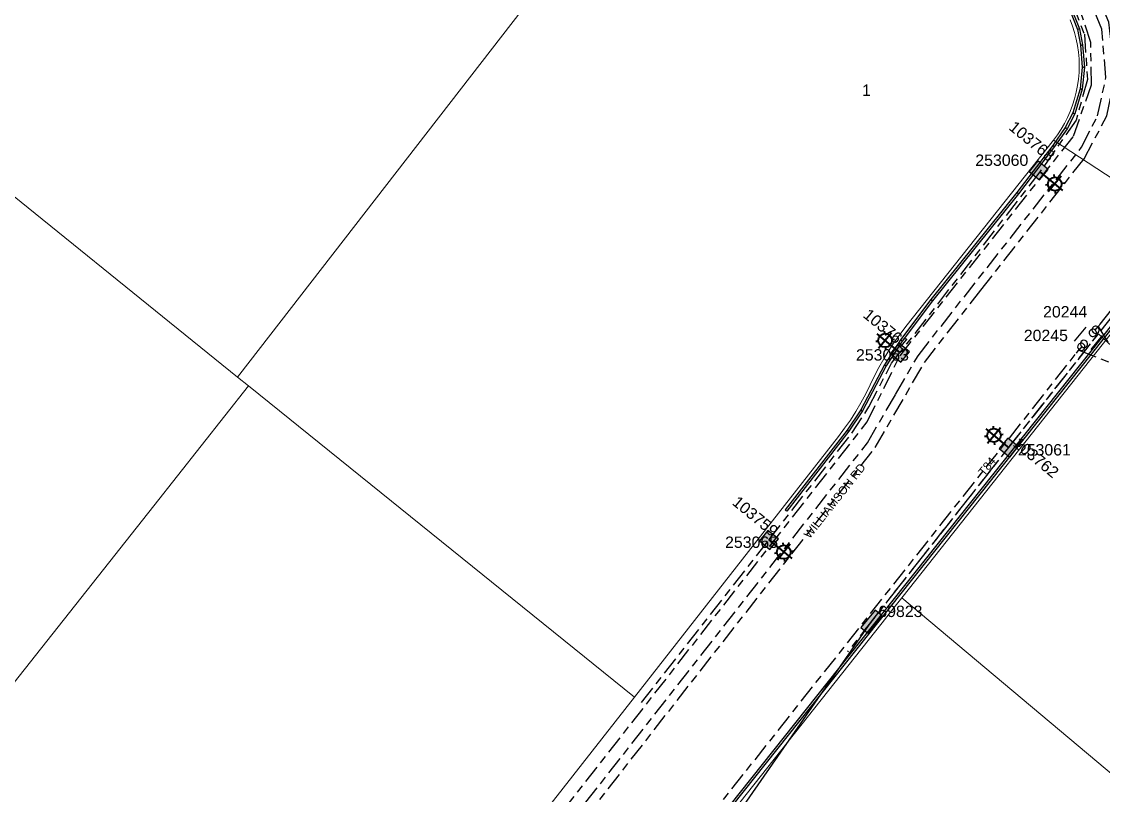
# Model space of a CAD drawing. Header units: metres. Extents: x 300847 to 302995, y 6235779 to 6237713.
# Drawn here: x 301852.1 to 302090, y 6236604.2 to 6236774.4 of the extents above; entities that cross this region are included whole.
import ezdxf
from ezdxf.enums import TextEntityAlignment as Align

# ---------------------------------------------------------------- set-up
doc = ezdxf.new("R2010")
doc.units = ezdxf.units.M
doc.linetypes.add('Cable Exist UG', pattern=[8.2, 4, -1.2, 1.8, -1.2])
doc.layers.get('0').update_dxf_attribs({"color": 6})
doc.layers.add('Cadastre Land Parcels_SP_EXT', color=9, linetype='Continuous', lineweight=5)
doc.layers.add('Cadastre Roads_SP_EXT', color=9, linetype='Continuous', lineweight=5)
for name, color, linetype in [('Equip_HV_EXT', 7, 'Continuous'), ('Equip_SP_SL_EXT', 7, 'Continuous'), ('Mains_HV_EXT', 7, 'Continuous'), ('Mains_LV_EXT', 7, 'Continuous'), ('Mains_SL_EXT', 7, 'Continuous'), ('Services_SP_EXT', 7, 'Continuous'), ('SupportsUG_SP_LV_EXT', 7, 'Continuous'), ('SupportsUG_SP_LV_SL_EXT', 7, 'Continuous'), ('UG_Details_SP_MISC', 7, 'Continuous')]:
    doc.layers.add(name, color=color, linetype=linetype)
doc.styles.add('COLUMN_LABEL', font='arial.ttf')
doc.styles.add('iecARIAL', font='arial.ttf', dxfattribs={"height": 2})
doc.styles.add('POLE_LABEL', font='arial.ttf')
doc.styles.get("Standard").update_dxf_attribs({"font": 'arial.ttf'})
doc.styles.add('SWITCH_LABEL', font='arial.ttf', dxfattribs={"height": 2.5})

# ---------------------------------------------------------------- blocks, each defined once
blk = doc.blocks.new('COLUMN_EXT')
blk.add_hatch(color=256).paths.add_polyline_path([(-1.49, 1.48), (-1.49, -1.49), (1.48, -1.49), (1.48, 1.48)])
blk.add_lwpolyline([(-1.49, -1.49), (1.48, -1.49), (1.48, 1.48), (-1.49, 1.48)], close=True)
for tag, height, style, flags, p in [('ASSET_NUM', 2.5, 'COLUMN_LABEL', 8, (2, 2)), ('STRUCTURE_PLANT_NUMBER', 0.2, 'POLE_LABEL', 9, (1.81, 0.03)), ('STREET_CODE', 0.2, 'COLUMN_LABEL', 9, (1.81, -0.2))]:
    blk.add_attdef(tag, text='', height=height, dxfattribs=dict(style=style, flags=flags)).set_placement(p, align=Align.MIDDLE_LEFT)
at = {"flags": 1}
blk.add_attdef('Z', (1.81, -2.35), '', height=0.2, dxfattribs=at)
at = {"flags": 9}
for tag, p in [('COLUMN_TYPE', (1.81, -0.4)), ('OWNED_BY', (1.81, -0.6)), ('STATE', (1.81, -0.8)), ('USAGE', (1.81, -1)), ('STREETNAME', (1.81, -1.6)), ('SUBURB', (1.81, -1.8)), ('LEGEND', (1.81, -1.2)), ('LOCATION', (1.81, -1.4)), ('NOTES', (1.81, -2))]:
    blk.add_attdef(tag, text='', height=0.2, dxfattribs=at).set_placement(p, align=Align.MIDDLE_LEFT)
blk = doc.blocks.new('PILLAR_EXT')
blk.add_hatch(color=256).paths.add_polyline_path([(-2.475, 0.99), (-2.475, -0.99), (2.475, -0.99), (2.475, 0.99)])
blk.add_lwpolyline([(-2.475, -0.99), (2.475, -0.99), (2.475, 0.99), (-2.475, 0.99)], close=True)
at = {"style": 'iecARIAL', "flags": 8}
blk.add_attdef('ASSET_NUM', (1.5, 3.5), '', height=2.5, dxfattribs=at)
for tag, p, flags in [('OWNED_BY', (0, -0.2), 9), ('STATE', (0, -0.4), 9), ('SUPPORT_TYPE', (0, -0.6), 9), ('STREETNAME', (0, -1.8), 9), ('SUBURB', (0, -2), 1), ('USAGE', (0, -0.8), 9), ('LEGEND', (0, -1), 9), ('LOCATION', (0, -1.2), 9), ('NOTES', (0, -1.4), 9), ('PARENT', (0, -1.6), 9)]:
    blk.add_attdef(tag, p, '', height=0.2, dxfattribs=dict(flags=flags))
blk = doc.blocks.new('SL_LANTERN_EXT')
at = {"lineweight": 40}
for p, q in [((-1.46, 5.68), (-1.06, 5.28)), ((0, 1.97), (0, 6.47)), ((1.46, 5.68), (1.06, 5.28)), ((-2.25, 4.22), (2.25, 4.22)), ((-1.46, 2.76), (-1.06, 3.16)), ((0, 0), (0, 2.72)), ((1.46, 2.76), (1.06, 3.16))]:
    blk.add_line(p, q, dxfattribs=at)
blk.add_circle((0, 4.22), 1.5, dxfattribs=at)
at = {"style": 'iecARIAL', "flags": 8}
blk.add_attdef('ASSET_NUM', (1.5, 1.5), '', height=2.5, dxfattribs=at)
for tag, p, height, flags in [('OPERATING_VOLTAGE', (0.98, -1.65), 0.2, 9), ('ORIENTATION', (0.98, -1.85), 0.2, 9), ('OWNED_BY', (0.98, -2.05), 0.2, 9), ('STATE', (0.98, -2.25), 0.2, 9), ('CONSTRUCTED_VOLTAGE', (0.98, -0.65), 0.2, 9), ('CONTROL_TYPE', (0.98, -0.85), 0.2, 9), ('LANTERN_PURPOSE', (0.98, -1.05), 0.2, 9), ('LANTERN_TYPE', (0.98, -1.25), 0.2, 9), ('NO_PHASES', (0.98, -1.45), 0.2, 9), ('USAGE', (0.98, -2.45), 0.2, 9), ('LNUMBER', (2.18, -3.25), 2.5, 8), ('CEXIST', (0.98, -2.65), 0.2, 9), ('CNEW', (0.98, -2.85), 0.2, 9), ('CNUMBER', (0.98, -3.05), 0.2, 9), ('CREMOVE', (0.98, -3.25), 0.2, 9), ('CREPLACE', (0.98, -3.45), 0.2, 9), ('LKINGHEIGHT', (0.98, -3.65), 0.2, 9), ('LBRACKET', (0.98, -3.85), 0.2, 9), ('LBRACKETVOCAB', (0.98, -4.05), 0.2, 9), ('LCATEGORY', (0.98, -4.25), 0.2, 9), ('LCHARGE1', (0.98, -4.45), 0.2, 9), ('LCHARGE1PERCENT', (0.98, -4.65), 0.2, 9), ('LCHARGE2', (0.98, -4.85), 0.2, 9), ('LCHARGE2PERCENT', (0.98, -5.05), 0.2, 9), ('LCHARGE3', (0.98, -5.25), 0.2, 9), ('LCHARGE3PERCENT', (0.98, -5.45), 0.2, 9), ('LEXIST', (0.98, -5.65), 0.2, 9), ('LLAMP', (0.98, -5.85), 0.2, 9), ('LLAMPVOCAB', (0.98, -6.05), 0.2, 9), ('LMAST', (0.98, -6.25), 0.2, 9), ('LMASTVOCAB', (0.98, -6.45), 0.2, 9), ('LNEW', (0.98, -6.65), 0.2, 9), ('LANTNUMBER', (0.98, -6.85), 0.2, 9), ('LOUTREACH', (0.98, -7.25), 0.2, 9), ('STREETNAME', (0.98, -9.25), 0.2, 9), ('SUBURB', (0.98, -9.45), 0.2, 1), ('LOUTREACHVOCAB', (0.98, -7.45), 0.2, 9), ('LRATECODE', (0.98, -7.65), 0.2, 9), ('LREMOVE', (0.98, -7.85), 0.2, 9), ('LREPLACE', (0.98, -8.05), 0.2, 9), ('LTYPE', (0.98, -8.25), 0.2, 9), ('LTYPEVOCAB', (0.98, -8.45), 0.2, 9), ('LEGEND', (0.98, -8.65), 0.2, 9), ('LOCATION', (0.98, -8.85), 0.2, 9), ('NOTES', (0.98, -9.05), 0.2, 9)]:
    blk.add_attdef(tag, p, '', height=height, dxfattribs=dict(flags=flags))
blk = doc.blocks.new('SWG_HOLEC_SU_EXT')
blk.add_line((1.8, -2), (5.8, -2))
for points in [[(1, 0), (0, 0)], [(6.6, 0), (7.6, 0)]]:
    blk.add_lwpolyline(points)
for points in [[(1.8, -0.8, 1), (1.8, 0.8, 1)], [(5.8, -0.8, 1), (5.8, 0.8, 1)]]:
    blk.add_lwpolyline(points, format="xyb", close=True)
at = {"style": 'SWITCH_LABEL', "flags": 8}
blk.add_attdef('ASSET_NUM', text='', height=2.5, rotation=179.9544, dxfattribs=at).set_placement((-2.4, 0), align=Align.MIDDLE_LEFT)
at = {"flags": 1}
blk.add_attdef('Z', (0, 0), '', height=0.2, dxfattribs=at)
at = {"flags": 9}
for tag, p in [('ACTUAL_STATUS', (0, -0.4)), ('CONSTRUCTED_VOLTAGE', (0, -0.6)), ('OPERATING_VOLTAGE', (0, -1)), ('ORIENTATION', (0, -1.2)), ('OWNED_BY', (0, -1.4)), ('STATE', (0, -1.8)), ('SWITCH_TYPE', (0, -2)), ('NO_PHASES', (0, -0.8)), ('PARENT', (0, -1.6)), ('USAGE', (0, -2.2)), ('LOCATION', (0, -2.4)), ('STREETNAME', (0, -2.6)), ('SUBURB', (0, -2.8)), ('NOTES', (0, -3))]:
    blk.add_attdef(tag, text='', height=0.2, dxfattribs=at).set_placement(p, align=Align.MIDDLE_LEFT)
at = {"style": 'SWITCH_LABEL', "flags": 9}
blk.add_attdef('STREET_CODE', text='', height=0.2, dxfattribs=at).set_placement((0, -0.2), align=Align.MIDDLE_LEFT)

msp = doc.modelspace()

# ---------------------------------------------------------------- linework, layer by layer
at = {"layer": 'Cadastre Land Parcels_SP_EXT', "linetype": 'Continuous'}
for points in [[(302008.92, 6236837.4), (301985.54, 6236855.95), (301974.24, 6236864.68), (301962.62, 6236872.99), (301950.69, 6236880.85), (301938.48, 6236888.25), (301925.99, 6236895.19), (301913.25, 6236901.65), (301901.56, 6236907.06), (301889.69, 6236912.08), (301877.65, 6236916.69), (301865.47, 6236920.88), (301853.15, 6236924.66), (301840.71, 6236928.02), (301828.16, 6236930.95), (301815.52, 6236933.46), (301802.39, 6236935.95), (301788.31, 6236937.64), (301754.19, 6236940.75), (301702.56, 6236855.14), (301706.48, 6236851.98), (301836.9, 6236746.77), (301899.53, 6236696.17), (302008.92, 6236837.4)], [(301901.98, 6236694.24), (301899.53, 6236696.17), (301836.9, 6236746.77), (301725.78, 6236606.66), (301790.83, 6236553.72), (301881.13, 6236667.88), (301901.98, 6236694.24)], [(302194.65, 6236622.14), (302092.85, 6236707.16), (302045.67, 6236647.62), (302145.66, 6236563.72), (302194.65, 6236622.14)], [(301986.85, 6236625.76), (301901.98, 6236694.24), (301881.13, 6236667.88), (301790.83, 6236553.72), (301870.62, 6236488.84), (301880.49, 6236490.04), (301986.85, 6236625.76)]]:
    msp.add_lwpolyline(points, close=True, dxfattribs=at)
msp.add_lwpolyline([(302008.92, 6236837.4), (301899.53, 6236696.17), (301901.98, 6236694.24), (301986.85, 6236625.76), (302031.76, 6236683.15), (302033.1, 6236684.92), (302034.37, 6236686.74), (302035.57, 6236688.61), (302036.7, 6236690.53), (302037.75, 6236692.49), (302038.72, 6236694.48), (302039.66, 6236696.43), (302040.66, 6236698.33), (302041.72, 6236700.21), (302042.85, 6236702.04), (302044.04, 6236703.84), (302045.29, 6236705.6), (302046.6, 6236707.31), (302079.02, 6236748.28), (302079.9, 6236749.48), (302080.72, 6236750.71), (302081.46, 6236751.98), (302082.14, 6236753.29), (302082.73, 6236754.64), (302083.26, 6236756.02), (302083.7, 6236757.42), (302084.06, 6236758.85), (302084.35, 6236760.3), (302084.55, 6236761.75), (302084.67, 6236763.22), (302084.71, 6236764.7), (302084.67, 6236766.17), (302084.54, 6236767.64), (302084.33, 6236769.1), (302084.04, 6236770.54), (302083.67, 6236771.97), (302083.22, 6236773.37), (302082.7, 6236774.75)], dxfattribs=at)
at = {"layer": 'Cadastre Roads_SP_EXT', "linetype": 'Continuous'}
for points in [[(302092.39, 6236739.58), (302079.02, 6236748.28), (302046.6, 6236707.31), (302045.29, 6236705.6), (302044.04, 6236703.84), (302042.85, 6236702.04), (302041.72, 6236700.21), (302040.66, 6236698.33), (302039.66, 6236696.43), (302038.72, 6236694.48), (302037.75, 6236692.49), (302036.7, 6236690.53), (302035.57, 6236688.61), (302034.37, 6236686.74), (302033.1, 6236684.92), (302031.76, 6236683.15), (301986.85, 6236625.76), (301880.49, 6236490.04)], [(301943.22, 6236518.24), (302041.33, 6236642.14), (302043.92, 6236645.41), (302045.67, 6236647.62), (302092.85, 6236707.16)]]:
    msp.add_lwpolyline(points, dxfattribs=at)
at = {"layer": 'Mains_HV_EXT', "linetype": 'Cable Exist UG'}
for points in [[(302255.05, 6236915.86), (302223.79, 6236878.37), (302088.87, 6236707.31)], [(301920.42, 6236528.15), (301981.09, 6236605.64), (302039.85, 6236680.72), (302050.65, 6236699.38), (302063.09, 6236715.29), (302085.78, 6236744.22), (302090.79, 6236753.63), (302092.58, 6236762.3), (302091.24, 6236774.24), (302087.99, 6236782.02), (302080.83, 6236790.71), (302063.18, 6236804.67), (302025.01, 6236834.84), (301998.61, 6236855.73), (301987.93, 6236864.17), (301976.7, 6236872.76), (301964.66, 6236881.33), (301942.44, 6236895.26), (301931.68, 6236901.38), (301923.33, 6236905.97), (301904.58, 6236881.67)], [(301762.84, 6236079.83), (301644.14, 6236186.14), (301754.65, 6236325.33), (301862.96, 6236457.98), (301885.21, 6236486.43), (302038.14, 6236681.75), (302044.32, 6236692.38), (302049.25, 6236700.9), (302085.24, 6236746.76), (302088.75, 6236753.67), (302090.59, 6236762.08), (302089.69, 6236772.75), (302086.11, 6236781.34), (302079.94, 6236788.87), (301980.1, 6236867.81), (301967.44, 6236877.04), (301958.78, 6236882.89), (301947.37, 6236890.1), (301934.67, 6236897.45), (301924.98, 6236902.79)], [(301870.11, 6236471.6), (302038.08, 6236686.36), (302045.29, 6236700.9), (302083.46, 6236749.16), (302087.39, 6236760.47), (302087.27, 6236769.78), (302084.59, 6236777.88), (302078.42, 6236786.13), (302058.25, 6236801.88), (302053.12, 6236795.6), (302051.28, 6236795.35)], [(302088.87, 6236707.31), (302094.48, 6236698.23)], [(301886.26, 6236451.21), (302084.63, 6236702.11)], [(302084.63, 6236702.11), (302094.48, 6236698.23)]]:
    msp.add_lwpolyline(points, dxfattribs=at)
at = {"layer": 'Mains_LV_EXT', "linetype": 'Cable Exist UG'}
for points in [[(302039.02, 6236642.4), (302088.94, 6236705.7), (302093.46, 6236701.58), (302094.48, 6236698.23)], [(302039.02, 6236642.4), (302033.75, 6236635.76)]]:
    msp.add_lwpolyline(points, dxfattribs=at)
at = {"layer": 'Mains_SL_EXT', "linetype": 'Cable Exist UG'}
for points in [[(302083.2, 6236778.4), (302085.85, 6236771.61), (302086.54, 6236761.68), (302084.04, 6236752.74), (302076.08, 6236741.35)], [(302076.08, 6236741.35), (302045.26, 6236701.57)], [(302069.22, 6236680.69), (302112.86, 6236736.04)], [(302016.46, 6236660.36), (302034.71, 6236683.84), (302038.44, 6236689.64), (302043.45, 6236699.28), (302045.26, 6236701.57)], [(302037.32, 6236640.26), (302069.22, 6236680.69)], [(301988.43, 6236624.62), (302016.46, 6236660.36)]]:
    msp.add_lwpolyline(points, dxfattribs=at)
at = {"layer": 'Services_SP_EXT'}
msp.add_lwpolyline([(301994.84, 6236578.71), (302039.02, 6236642.4)], dxfattribs=at)
at = {"layer": 'UG_Details_SP_MISC'}
for p, q in [((302082.25, 6236777.87), (302084.32, 6236772.63)), ((302082.67, 6236778.1), (302084.78, 6236772.77)), ((302084.32, 6236772.63), (302084.55, 6236772.7)), ((302084.32, 6236772.63), (302084.99, 6236769.2)), ((302084.78, 6236772.77), (302084.55, 6236772.7)), ((302084.78, 6236772.77), (302085.46, 6236769.27)), ((302084.99, 6236769.2), (302085.22, 6236769.24)), ((302084.99, 6236769.2), (302085.39, 6236764.39)), ((302085.46, 6236769.27), (302085.22, 6236769.24)), ((302085.46, 6236769.27), (302085.87, 6236764.38)), ((302085.39, 6236764.39), (302084.89, 6236759.6)), ((302085.87, 6236764.38), (302085.36, 6236759.51)), ((302085.39, 6236764.39), (302085.63, 6236764.38)), ((302085.87, 6236764.38), (302085.63, 6236764.38)), ((302084.89, 6236759.6), (302083.31, 6236754.3)), ((302085.36, 6236759.51), (302083.76, 6236754.12)), ((302084.89, 6236759.6), (302085.12, 6236759.56)), ((302085.36, 6236759.51), (302085.12, 6236759.56)), ((302083.31, 6236754.3), (302081.65, 6236751.08)), ((302083.76, 6236754.12), (302082.06, 6236750.83)), ((302083.31, 6236754.3), (302083.54, 6236754.21)), ((302083.76, 6236754.12), (302083.54, 6236754.21)), ((302081.65, 6236751.08), (302078.89, 6236747.16)), ((302082.06, 6236750.83), (302079.28, 6236746.88)), ((302081.65, 6236751.08), (302081.85, 6236750.95)), ((302082.06, 6236750.83), (302081.85, 6236750.95)), ((302078.89, 6236747.16), (302070.96, 6236736.78)), ((302079.28, 6236746.88), (302071.34, 6236736.48)), ((302078.89, 6236747.16), (302079.09, 6236747.02)), ((302079.28, 6236746.88), (302079.09, 6236747.02)), ((302070.96, 6236736.78), (302052.09, 6236713.23)), ((302071.34, 6236736.48), (302052.47, 6236712.93)), ((302070.96, 6236736.78), (302071.15, 6236736.63)), ((302071.34, 6236736.48), (302071.15, 6236736.63)), ((302052.09, 6236713.23), (302045.38, 6236704.37)), ((302052.47, 6236712.93), (302045.77, 6236704.1)), ((302052.09, 6236713.23), (302052.28, 6236713.08)), ((302052.47, 6236712.93), (302052.28, 6236713.08)), ((302092.12, 6236707.99), (301994.57, 6236585.39)), ((302092.49, 6236707.69), (301994.95, 6236585.09)), ((302045.38, 6236704.37), (302041.85, 6236698.88)), ((302045.77, 6236704.1), (302042.27, 6236698.64)), ((302045.38, 6236704.37), (302045.57, 6236704.23)), ((302045.77, 6236704.1), (302045.57, 6236704.23)), ((302041.85, 6236698.88), (302036.66, 6236688.97)), ((302042.27, 6236698.64), (302037.07, 6236688.73)), ((302041.85, 6236698.88), (302042.06, 6236698.76)), ((302042.27, 6236698.64), (302042.06, 6236698.76)), ((302036.66, 6236688.97), (302033.68, 6236684.54)), ((302037.07, 6236688.73), (302034.07, 6236684.26)), ((302036.66, 6236688.97), (302036.87, 6236688.85)), ((302037.07, 6236688.73), (302036.87, 6236688.85)), ((302033.68, 6236684.54), (302020.03, 6236666.99)), ((302034.07, 6236684.26), (302020.41, 6236666.69)), ((302033.68, 6236684.54), (302033.87, 6236684.4)), ((302034.07, 6236684.26), (302033.87, 6236684.4)), ((302020.03, 6236666.99), (302020.22, 6236666.84)), ((302020.41, 6236666.69), (302020.22, 6236666.84))]:
    msp.add_line(p, q, dxfattribs=at)

# ---------------------------------------------------------------- block references
at = {"layer": 'Equip_HV_EXT'}
ref = msp.add_blockref('SWG_HOLEC_SU_EXT', (302088.87, 6236707.31), dxfattribs=dict(at, rotation=230.278508180043))
ref.add_attrib('ASSET_NUM', '20244', dxfattribs={"layer": '0', "height": 2.5, "style": 'SWITCH_LABEL'}).set_placement((302086.47, 6236708.56), align=Align.BOTTOM_RIGHT)
ref = msp.add_blockref('SWG_HOLEC_SU_EXT', (302084.63, 6236702.11), dxfattribs=dict(at, rotation=50.5713467489271))
ref.add_attrib('ASSET_NUM', '20245', dxfattribs={"layer": '0', "height": 2.5, "style": 'SWITCH_LABEL'}).set_placement((302082.23, 6236703.36), align=Align.BOTTOM_RIGHT)
at = {"layer": 'Equip_SP_SL_EXT'}
ref = msp.add_blockref('SL_LANTERN_EXT', (302076.08, 6236741.35), dxfattribs=dict(at, rotation=230.4777883579302))
ref.add_attrib('ASSET_NUM', '103768', dxfattribs={"layer": '0', "height": 2.5, "rotation": 320.7065, "style": 'iecARIAL'}).set_placement((302077.58, 6236742.85), align=Align.BOTTOM_RIGHT)
ref = msp.add_blockref('SL_LANTERN_EXT', (302045.26, 6236701.57), dxfattribs=dict(at, rotation=50.36526383404356))
ref.add_attrib('ASSET_NUM', '103761', dxfattribs={"layer": '0', "height": 2.5, "rotation": 320.489, "style": 'iecARIAL'}).set_placement((302046.76, 6236703.07), align=Align.MIDDLE_RIGHT)
ref = msp.add_blockref('SL_LANTERN_EXT', (302069.22, 6236680.69), dxfattribs=dict(at, rotation=50.65237935138133))
ref.add_attrib('ASSET_NUM', '103762', dxfattribs={"layer": '0', "height": 2.5, "rotation": 320.489, "style": 'iecARIAL'}).set_placement((302070.72, 6236682.19), align=Align.MIDDLE_LEFT)
ref = msp.add_blockref('SL_LANTERN_EXT', (302016.46, 6236660.36), dxfattribs=dict(at, rotation=230.790013978004))
ref.add_attrib('ASSET_NUM', '103759', dxfattribs={"layer": '0', "height": 2.5, "rotation": 320.489, "style": 'iecARIAL'}).set_placement((302017.96, 6236661.86), align=Align.MIDDLE_RIGHT)
at = {"layer": 'SupportsUG_SP_LV_EXT'}
ref = msp.add_blockref('PILLAR_EXT', (302039.02, 6236642.4), dxfattribs=dict(at, rotation=50.52532823395308))
ref.add_attrib('ASSET_NUM', '69823', dxfattribs={"layer": '0', "height": 2.5, "style": 'iecARIAL'}).set_placement((302040.52, 6236645.9), align=Align.TOP_LEFT)
at = {"layer": 'SupportsUG_SP_LV_SL_EXT'}
ref = msp.add_blockref('COLUMN_EXT', (302075.8, 6236741.63), dxfattribs=dict(at, rotation=230.4777883579302))
ref.add_attrib('ASSET_NUM', '253060', dxfattribs={"layer": '0', "height": 2.5, "style": 'COLUMN_LABEL'}).set_placement((302073.51, 6236745.15), align=Align.TOP_RIGHT)
ref = msp.add_blockref('COLUMN_EXT', (302045.26, 6236701.57), dxfattribs=dict(at, rotation=50.36526383404356))
ref.add_attrib('ASSET_NUM', '253063', dxfattribs={"layer": '0', "height": 2.5, "style": 'COLUMN_LABEL'}).set_placement((302047.26, 6236702.32), align=Align.TOP_RIGHT)
ref = msp.add_blockref('COLUMN_EXT', (302069.22, 6236680.69), dxfattribs=dict(at, rotation=50.65237935138133))
ref.add_attrib('ASSET_NUM', '253061', dxfattribs={"layer": '0', "height": 2.5, "style": 'COLUMN_LABEL'}).set_placement((302071.22, 6236681.44), align=Align.TOP_LEFT)
ref = msp.add_blockref('COLUMN_EXT', (302016.46, 6236660.36), dxfattribs=dict(at, rotation=230.790013978004))
ref.add_attrib('ASSET_NUM', '253065', dxfattribs={"layer": '0', "height": 2.5, "style": 'COLUMN_LABEL'}).set_placement((302018.46, 6236661.11), align=Align.TOP_RIGHT)

# ---------------------------------------------------------------- texts
at = {"layer": 'Cadastre Land Parcels_SP_EXT'}
msp.add_text('1', height=2.5, dxfattribs=at).set_placement((302036.94, 6236758.06))
at = {"layer": 'Cadastre Roads_SP_EXT'}
msp.add_text('WILLIAMSON RD', height=1.8, rotation=51.7941, dxfattribs=at).set_placement((302025.41, 6236660.51))
at = {"layer": 'Mains_LV_EXT'}
msp.add_text('T84', height=1.8, rotation=51.0993, dxfattribs=at).set_placement((302063.77, 6236674.31))

doc.saveas('drawing.dxf')
